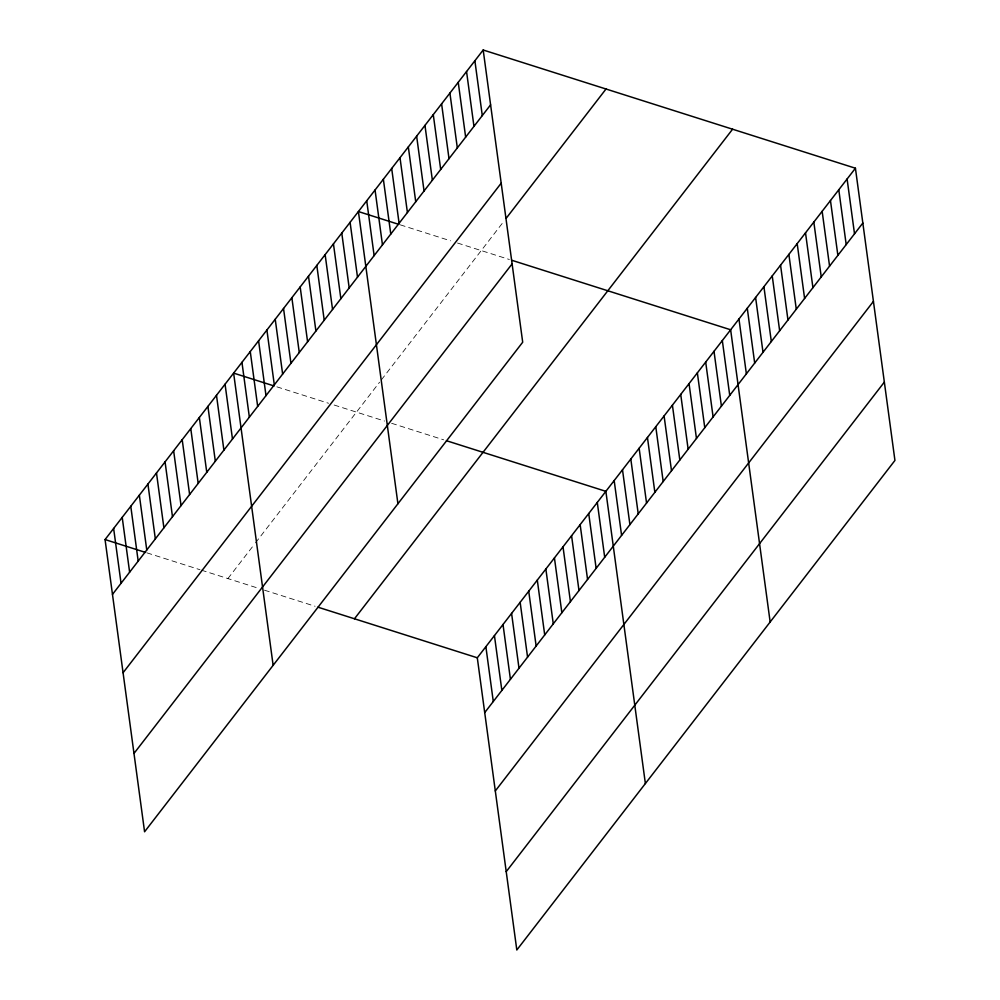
<?xml version="1.0" encoding="UTF-8"?>
<svg xmlns="http://www.w3.org/2000/svg" width="1000" height="1000" viewBox="0 0 1000 1000"><rect width="100%" height="100%" fill="white"/><g stroke="black" fill="none" stroke-linecap="round" stroke-linejoin="round"><path stroke-width="0.75" stroke-dasharray="5 3.75" d="M227.9 578.575L253.612 545.288M255.525 542.825L379.575 382.212M381.425 379.812L503.425 221.85M400.288 224.85L450.538 240.812M457.512 243.038L509.375 259.5M276.9 386.85L328.55 403.263M334.137 405.025L384.588 421.05M391.625 423.288L443.65 439.812M146.938 552.863L199.988 569.712M201.388 570.15L258.837 588.4M264.462 590.188L315.087 606.263"/><path stroke-width="1.5" d="M483.188 50L522.7 342.212L144.575 831.775L105.062 539.562L483.188 50L855.425 168.225L894.938 460.438L516.812 950L477.3 657.788L855.425 168.225M112.475 594.388L490.6 104.825M123.075 672.725L501.2 183.162M506.2 218.263L606.025 89.012M133.988 753.438L512.112 263.875M354.462 618.775L732.588 129.213M484.712 712.613L862.837 223.05M495.3 790.95L873.425 301.388M506.213 871.663L884.338 382.1M398.888 224.412L358.413 211.55L397.925 503.775M512.188 260.4L730.638 329.775L770.15 621.987M274.113 385.962L233.625 373.113L273.137 665.325M446.463 440.712L605.862 491.337L645.375 783.55M105.062 539.562L145.55 552.425M317.9 607.163L477.3 657.788M847.1 178.988L854.513 233.825M838.787 189.762L846.2 244.587M830.462 200.538L837.875 255.362M822.15 211.3L829.562 266.125M813.825 222.075L821.237 276.9M805.512 232.838L812.925 287.675M797.188 243.612L804.6 298.438M788.875 254.387L796.287 309.212M780.55 265.15L787.962 319.988M772.237 275.925L779.65 330.75M763.913 286.7L771.325 341.525M755.6 297.462L763.012 352.287M747.275 308.238L754.688 363.062M738.962 319L746.375 373.837M722.325 340.55L729.737 395.375M714 351.312L721.413 406.15M705.688 362.088L713.1 416.912M697.362 372.863L704.775 427.688M689.05 383.625L696.462 438.462M680.725 394.4L688.138 449.225M672.412 405.175L679.825 460M664.087 415.938L671.5 470.763M655.775 426.712L663.188 481.538M647.45 437.475L654.862 492.312M639.138 448.25L646.55 503.075M630.812 459.025L638.225 513.85M622.5 469.787L629.913 524.625M614.175 480.562L621.587 535.388M597.288 502.425L604.7 557.263M588.725 513.525L596.138 568.35M580.15 524.625L587.562 579.45M571.575 535.725L578.987 590.55M563.013 546.812L570.425 601.65M554.438 557.913L561.85 612.737M545.862 569.012L553.275 623.837M474.875 60.775L482.287 115.6M537.3 580.1L544.712 634.938M466.55 71.537L473.963 126.375M528.725 591.2L536.138 646.025M458.237 82.312L465.65 137.137M520.15 602.3L527.562 657.125M449.913 93.088L457.325 147.912M511.587 613.4L519 668.225M441.6 103.85L449.012 158.675M503.013 624.487L510.425 679.325M433.275 114.625L440.688 169.45M494.438 635.588L501.85 690.413M424.963 125.388L432.375 180.225M485.875 646.688L493.288 701.513M416.637 136.163L424.05 190.987M408.325 146.938L415.737 201.762M400 157.7L407.413 212.537M391.688 168.475L399.1 223.3M383.363 179.25L390.775 234.075M375.05 190.012L382.463 244.838M366.725 200.787L374.137 255.613M350.087 222.325L357.5 277.15M341.775 233.1L349.188 287.925M333.45 243.863L340.863 298.7M325.138 254.638L332.55 309.462M316.812 265.413L324.225 320.238M308.5 276.175L315.912 331M300.175 286.95L307.587 341.775M291.863 297.712L299.275 352.55M283.538 308.488L290.95 363.312M275.225 319.262L282.638 374.087M266.9 330.025L274.312 384.862M258.587 340.8L266 395.625M250.263 351.575L257.675 406.4M241.95 362.337L249.363 417.175M225.062 384.212L232.475 439.038M216.488 395.3L223.9 450.138M207.913 406.4L215.325 461.225M199.35 417.5L206.762 472.325M190.775 428.6L198.188 483.425M182.2 439.688L189.613 494.525M173.637 450.788L181.05 505.613M165.062 461.887L172.475 516.712M156.488 472.987L163.9 527.812M147.925 484.075L155.338 538.913M139.35 495.175L146.762 550M130.775 506.275L138.188 561.1M122.212 517.375L129.625 572.2M113.637 528.462L121.05 583.3"/></g></svg>
